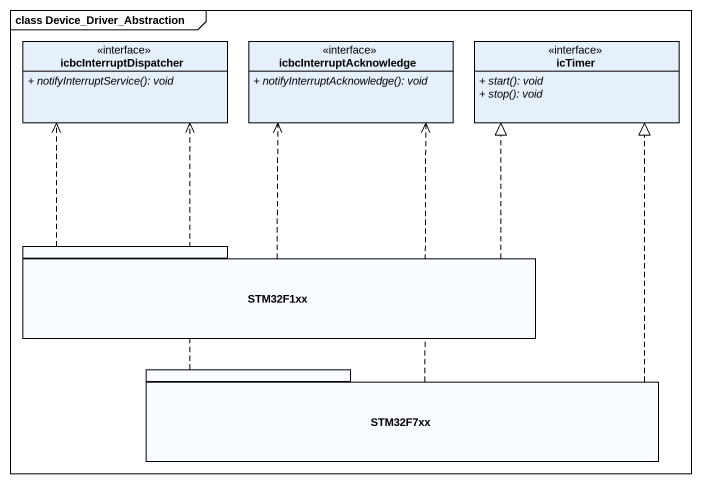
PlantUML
@startuml
mainframe class Device_Driver_Abstraction
hide circle
hide empty members
skinparam classAttributeIconSize 0
class icbcInterruptDispatcher <<interface>> {
  {abstract} + notifyInterruptService(): void
}
class icbcInterruptAcknowledge <<interface>> {
  {abstract} + notifyInterruptAcknowledge(): void
}
class icTimer <<interface>> {
  {abstract} + start(): void
  {abstract} + stop(): void
}
package STM32F1xx {
}
package STM32F7xx {
}
STM32F1xx .up.> icbcInterruptDispatcher
STM32F1xx .up.> icbcInterruptAcknowledge
STM32F1xx .up.|> icTimer
STM32F7xx .up.> icbcInterruptDispatcher
STM32F7xx .up.> icbcInterruptAcknowledge
STM32F7xx .up.|> icTimer
@enduml
